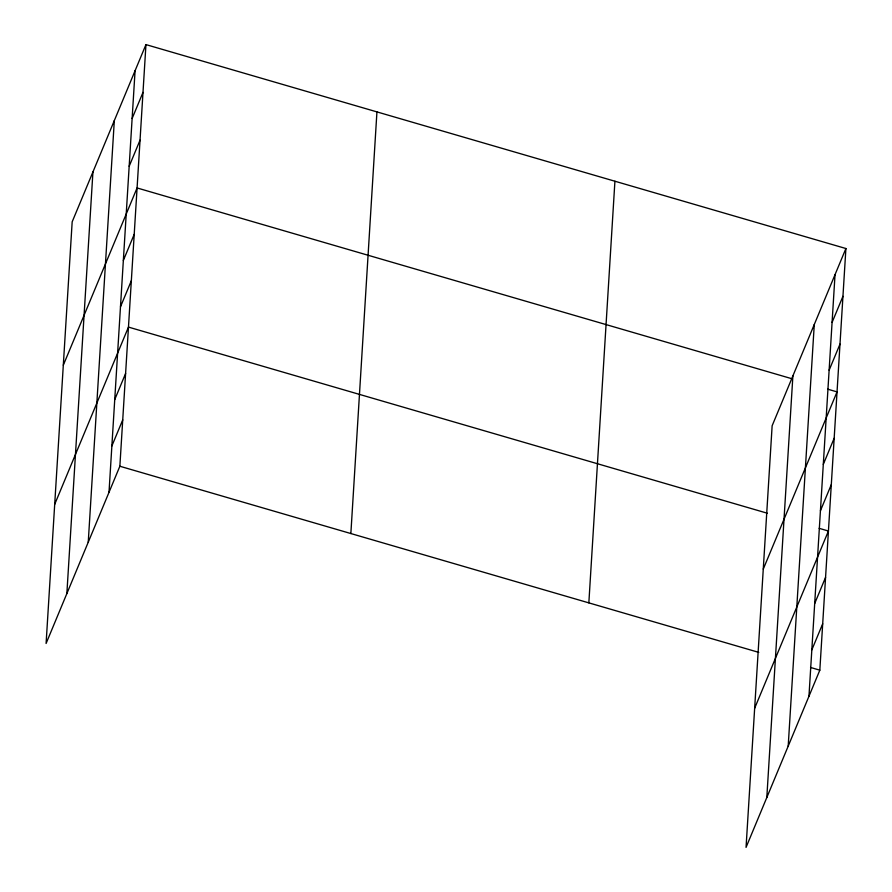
<?xml version="1.0" encoding="UTF-8"?>
<svg xmlns="http://www.w3.org/2000/svg" width="892" height="892" viewBox="0 0 892 892"><rect width="100%" height="100%" fill="white"/><g stroke="black" fill="none" stroke-linecap="round" stroke-linejoin="round"><path stroke-width="1.34" d="M66.855 593.604L92.935 171.955M88.241 542.225L114.321 120.576M109.002 492.351L135.082 70.713M145.953 44.6L72.174 221.829L46.094 643.478L119.862 466.248L145.953 44.6L845.906 248.522L819.826 670.171L746.047 847.4L772.138 425.752L845.906 248.522M350.857 533.539L376.937 111.901M588.843 602.869L614.923 181.232M766.808 797.526L792.888 375.889M788.193 746.147L814.273 324.51M808.955 696.284L835.035 274.636M132.127 118.491L142.999 92.389M129.173 166.28L140.033 140.178M63.31 365.185L137.078 187.956L791.906 378.732M123.341 260.453L134.213 234.34M120.476 306.826L131.347 280.724M54.702 504.326L128.47 327.096L767.365 513.235M114.734 399.594L125.605 373.48M111.868 445.978L122.739 419.864M832.08 322.425L842.951 296.311M829.125 370.213L839.996 344.1M763.262 569.118L837.042 391.889L827.743 389.18M823.305 464.375L834.165 438.262M820.428 510.759L831.299 484.646M754.654 708.259L828.434 531.03L819.135 528.32M814.697 603.516L825.557 577.414M811.82 649.9L822.692 623.787M119.862 466.248L758.758 652.375M810.527 667.461L819.826 670.171"/></g></svg>
